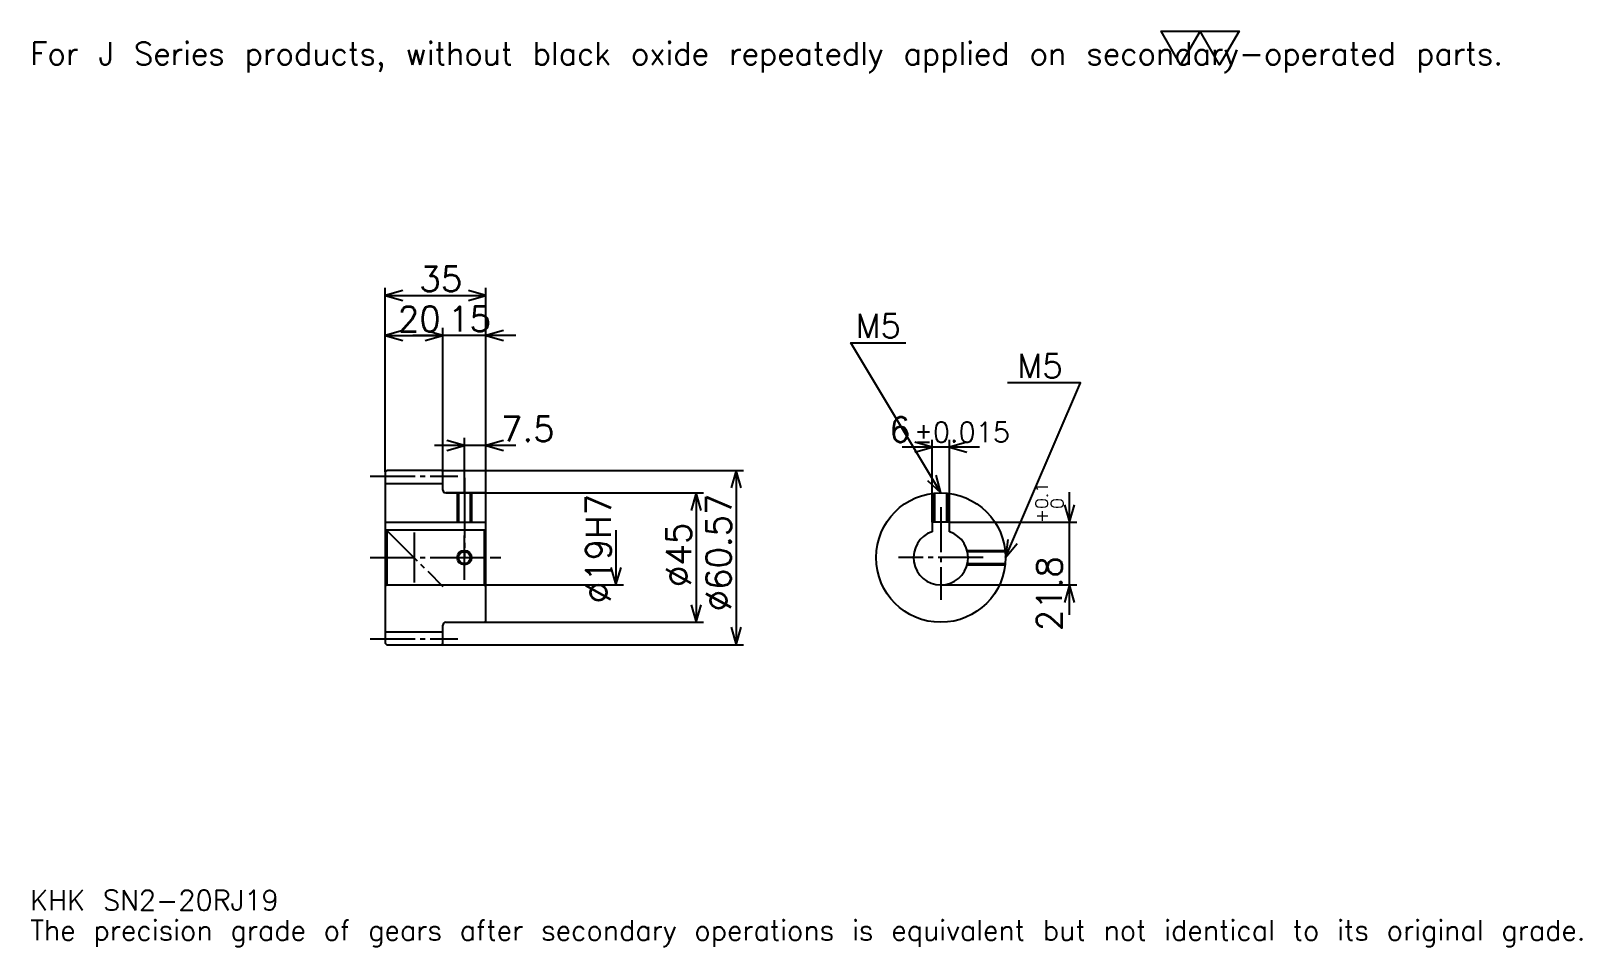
# Model space of a CAD drawing. Extents: x 18 to 557, y 6 to 325.
import ezdxf

# ---------------------------------------------------------------- set-up
doc = ezdxf.new("R2010")
doc.units = 0
doc.linetypes.add('DASHDOT', pattern=[20.869564, 15.652174, -1.73913, 1.73913, -1.73913])
doc.layers.get('0').update_dxf_attribs({"linetype": 'CONTINUOUS'})
doc.layers.add('DASHDOT', color=6, linetype='DASHDOT')
doc.styles.add('KANJI', font='TXT', dxfattribs={"bigfont": 'BIGFONT'})

msp = doc.modelspace()

# ---------------------------------------------------------------- linework, layer by layer
at = {"color": 5}
for p, q in [((140.869568, 172.023407), (140.869568, 235.501663)), ((140.869568, 232.892975), (175.869568, 232.892975)), ((175.869568, 172.023407), (175.869568, 235.501663)), ((160.869568, 172.023407), (160.869568, 221.588623)), ((140.869568, 218.979919), (160.869568, 218.979919)), ((186.304352, 218.979919), (150.434784, 218.979919)), ((186.304352, 180.719055), (157.934784, 180.719055)), ((168.369568, 172.023407), (168.369568, 183.327759)), ((347.456543, 180.126099), (320.586975, 180.126099)), ((331.021729, 154.039139), (331.021729, 182.734787)), ((337.021729, 154.039139), (337.021729, 182.734787)), ((140.869568, 171.523407), (140.869568, 172.023407)), ((160.369568, 172.023407), (175.869568, 172.023407)), ((160.869568, 171.523407), (160.869568, 172.023407)), ((168.369568, 164.239136), (168.369568, 172.023407)), ((168.369568, 164.239136), (168.369568, 172.023407)), ((175.869568, 172.023407), (265.434784, 172.023407)), ((175.869568, 163.739136), (175.869568, 172.023407)), ((262.82608, 172.023407), (262.82608, 111.454865)), ((161.869568, 164.239136), (175.869568, 164.239136)), ((175.869568, 164.239136), (251.521744, 164.239136)), ((248.913055, 164.239136), (248.913055, 119.239136)), ((378.760864, 121.804352), (378.760864, 164.473923)), ((221.08696, 151.239136), (221.08696, 132.239136)), ((337.021729, 154.039139), (381.369568, 154.039139)), ((175.869568, 132.239136), (223.695648, 132.239136)), ((334.021729, 132.239136), (381.369568, 132.239136)), ((161.869568, 119.239136), (175.869568, 119.239136)), ((175.869568, 119.239136), (251.521744, 119.239136)), ((160.369568, 111.454865), (175.869568, 111.454865)), ((175.869568, 111.454865), (265.434784, 111.454865))]:
    msp.add_line(p, q, dxfattribs=at)
at = {"color": 4}
for p, q in [((140.869568, 167.523407), (160.869568, 167.523407)), ((140.869568, 154.039139), (175.869568, 154.039139)), ((141.369568, 151.239136), (141.369568, 132.239136)), ((175.369568, 151.239136), (175.869568, 151.739136)), ((175.369568, 132.239136), (175.869568, 131.739136)), ((140.869568, 115.954865), (160.869568, 115.954865))]:
    msp.add_line(p, q, dxfattribs=at)
at = {"color": 7}
msp.add_line((150.869568, 150.434784), (150.869568, 133.043488), dxfattribs=at)
msp.add_lwpolyline([(417.391296, 313.043488), (410.608673, 324.800018), (437.739136, 324.800018), (430.956512, 313.043488), (424.17392, 324.800018), (417.391296, 313.043488)], dxfattribs=at)
at = {"color": 5}
for points in [[(146.956528, 234.632095), (140.869568, 232.892975), (146.956528, 231.153839)], [(169.782608, 231.153839), (175.869568, 232.892975), (169.782608, 234.632095)], [(146.956528, 220.719055), (140.869568, 218.979919), (146.956528, 217.240799)], [(154.782608, 217.240799), (160.869568, 218.979919), (154.782608, 220.719055)], [(154.782608, 217.240799), (160.869568, 218.979919), (154.782608, 220.719055)], [(181.956528, 220.719055), (175.869568, 218.979919), (181.956528, 217.240799)], [(334.021729, 164.239136), (302.717407, 216.413055), (321.847839, 216.413055)], [(356.521729, 141.739136), (382.608704, 202.5), (357.217407, 202.5)], [(162.282608, 178.979919), (168.369568, 180.719055), (162.282608, 182.458191)], [(181.956528, 182.458191), (175.869568, 180.719055), (181.956528, 178.979919)], [(324.934784, 178.386963), (331.021729, 180.126099), (324.934784, 181.865219)], [(343.108704, 181.865219), (337.021729, 180.126099), (343.108704, 178.386963)], [(264.565216, 165.936447), (262.82608, 172.023407), (261.086975, 165.936447)], [(329.398743, 168.563889), (334.021729, 164.239136), (332.381317, 170.353439)], [(250.652176, 158.152176), (248.913055, 164.239136), (247.17392, 158.152176)], [(377.021729, 160.126099), (378.760864, 154.039139), (380.5, 160.126099)], [(357.325073, 148.018494), (356.521729, 141.739136), (360.52121, 146.646271)], [(219.347839, 138.326096), (221.08696, 132.239136), (222.82608, 138.326096)], [(380.5, 126.152176), (378.760864, 132.239136), (377.021729, 126.152176)], [(247.17392, 125.326096), (248.913055, 119.239136), (250.652176, 125.326096)], [(261.086975, 117.541824), (262.82608, 111.454865), (264.565216, 117.541824)]]:
    msp.add_lwpolyline(points, dxfattribs=at)
at = {"color": 4}
for points in [[(160.869568, 165.239136), (160.869568, 171.523407), (160.369568, 172.023407), (141.369568, 172.023407), (140.869568, 171.523407), (140.869568, 131.739136)], [(161.869568, 119.239136), (175.369568, 119.239136), (175.869568, 119.739136), (175.869568, 163.739136), (175.369568, 164.239136), (161.869568, 164.239136)], [(165.869568, 164.239136), (165.869568, 154.039139)], [(166.304565, 164.239136), (166.304565, 154.039139)], [(170.43457, 164.239136), (170.43457, 154.039139)], [(170.869568, 164.239136), (170.869568, 154.039139)], [(331.521729, 154.039139), (331.521729, 164.099823)], [(331.956726, 154.039139), (331.956726, 164.14418)], [(336.086731, 154.039139), (336.086731, 164.14418)], [(336.521729, 154.039139), (336.521729, 164.099823)], [(140.869568, 131.739136), (141.369568, 132.239136), (175.369568, 132.239136), (175.369568, 151.239136), (141.369568, 151.239136), (140.869568, 151.739136)], [(337.021729, 150.753021), (337.021729, 154.039139), (331.021729, 154.039139), (331.021729, 150.753021)], [(343.18689, 144.239136), (356.382416, 144.239136)], [(343.294617, 143.804138), (356.426788, 143.804138)], [(343.18689, 139.239136), (356.382416, 139.239136)], [(343.294617, 139.674133), (356.426788, 139.674133)], [(140.869568, 131.739136), (140.869568, 111.954865), (141.369568, 111.454865), (160.369568, 111.454865), (160.869568, 111.954865), (160.869568, 118.239136)]]:
    msp.add_lwpolyline(points, dxfattribs=at)
for centre, radius in [((334.021729, 141.739136), 22.5), ((168.369568, 141.739136), 2.065)]:
    msp.add_circle(centre, radius, dxfattribs=at)
at = {"color": 7}
msp.add_circle((168.369568, 141.739136), 2.5, dxfattribs=at)
at = {"color": 4}
for centre, radius, start, end in [((161.869568, 165.239136), 1, 180, 270), ((334.021729, 141.739136), 9.5, 108.40848033, 71.59151967), ((161.869568, 118.239136), 1, 90, 180)]:
    msp.add_arc(centre, radius, start, end, dxfattribs=at)
at = {"layer": 'DASHDOT', "color": 7}
for p, q in [((135.652176, 170.023407), (166.08696, 170.023407)), ((168.369568, 164.239136), (168.369568, 141.739136)), ((334.021729, 159.256531), (334.021729, 127.021744)), ((140.869568, 151.739136), (160.869568, 131.739136)), ((135.652176, 141.739136), (181.08696, 141.739136)), ((348.739136, 141.739136), (319.304352, 141.739136)), ((135.652176, 113.454865), (166.08696, 113.454865))]:
    msp.add_line(p, q, dxfattribs=at)
for points in [[(168.369568, 169.456528), (168.369568, 148.821747)], [(168.369568, 134.021744), (168.369568, 149.456528)], [(160.652176, 141.739136), (176.08696, 141.739136)]]:
    msp.add_lwpolyline(points, dxfattribs=at)

# ---------------------------------------------------------------- texts
at = {"color": 7, "style": 'KANJI'}
for s, height, p in [('For J Series products, without black oxide repeatedly applied on secondary-operated parts.', 7.826087, (17.391304, 313.043488)), ('35', 8.695652, (152.717392, 234.284271)), ('20', 8.695652, (145.217392, 220.371231)), ('15', 8.695652, (162.717392, 220.371231)), ('M5', 8.347826, (304.456543, 218.152176)), ('M5', 8.347826, (360.695679, 204.239136)), ('7.5', 8.695652, (181.08696, 182.110352)), ('6', 8.695652, (316.072205, 181.865219)), ('%%p0.015', 6.956522, (324.67981, 181.865219)), ('KHK SN2-20RJ19', 6.956522, (17.391304, 19.130434)), ('The precision grade of gears after secondary operations is equivalent but not identical to its original grade.', 6.956522, (17.391304, 8.695652))]:
    msp.add_text(s, height=height, dxfattribs=at).set_placement(p)
for s, height, p in [('%%c19H7', 8.695652, (219.347839, 125.869568)), ('%%c60.57', 8.695652, (261.086975, 123.04348)), ('0.1', 4.347826, (371.282623, 158.672501)), ('0', 4.347826, (376.67392, 158.672501)), ('+', 4.347826, (371.282623, 153.802948)), ('%%c45', 8.695652, (247.17392, 131.521744)), ('21.8', 8.695652, (376.152191, 116.164719))]:
    msp.add_text(s, height=height, rotation=90, dxfattribs=at).set_placement(p)

doc.saveas('drawing.dxf')
